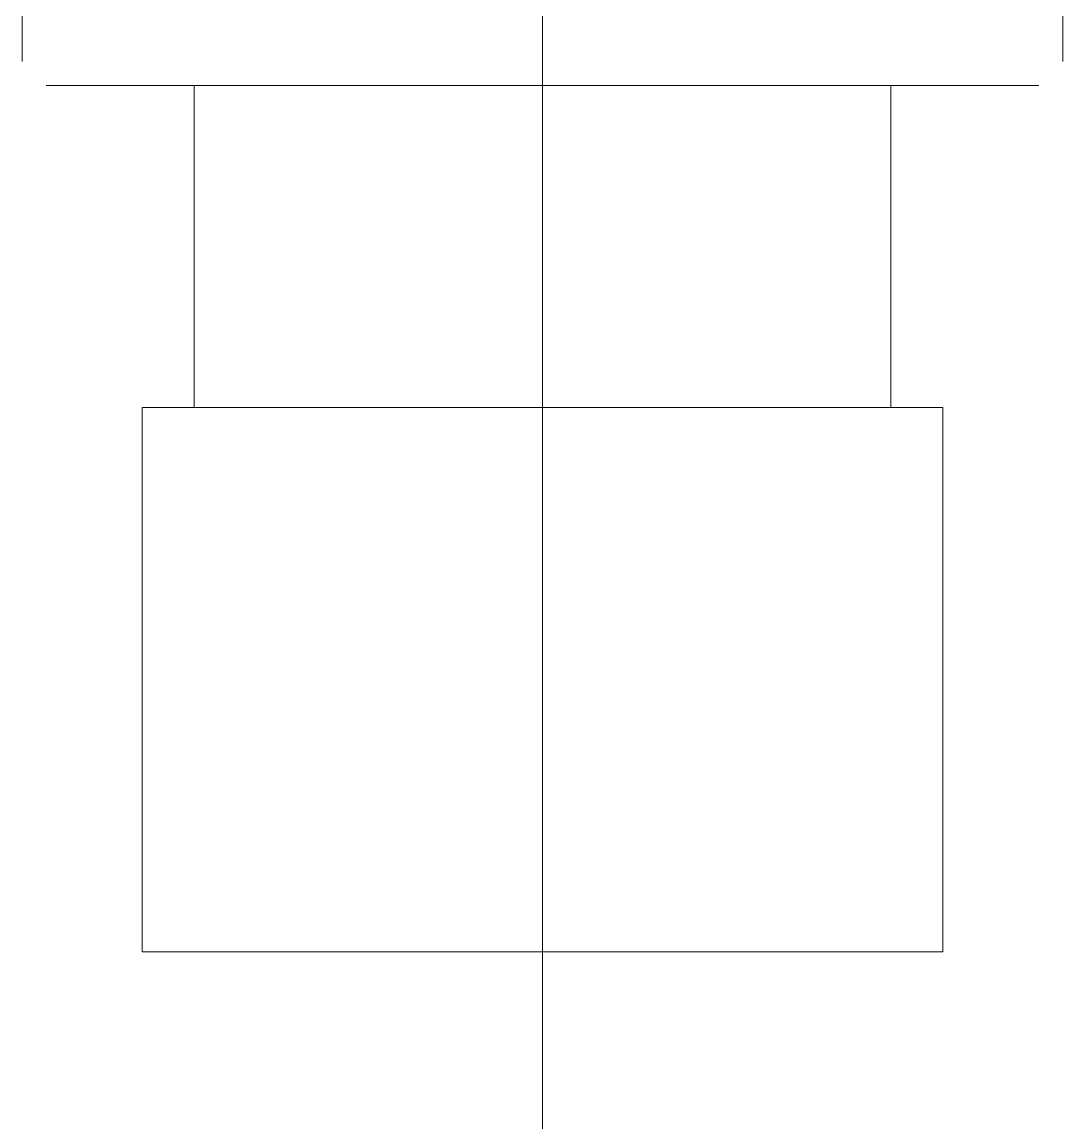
# Model space of a CAD drawing. Header units: millimetres. Extents: x 863 to 22635, y -482 to 12118.
# Drawn here: x 15918.06 to 15924.56, y 4033.14 to 4040 of the extents above; entities that cross this region are included whole.
import ezdxf

# ---------------------------------------------------------------- set-up
doc = ezdxf.new("R2010")
doc.units = ezdxf.units.MM
doc.layers.add('SANITARY', color=144, linetype='Continuous', lineweight=20)

# ---------------------------------------------------------------- blocks, each defined once
blk = doc.blocks.new('210811_aramusluk')
at = {"layer": 'SANITARY', "color": 0}
blk.add_line((5116.4994, -679.8242, 0), (5116.4994, -690.641, 0), dxfattribs=at)
at = {"layer": 'SANITARY', "color": 0, "lineweight": 5}
for points in [[(5113.2492, -682.8494, 0), (5113.2492, -682.8494, 0), (5113.2492, -682.0193, 0), (5113.2492, -682.0193, 0)], [(5119.7492, -682.8494, 0), (5119.7492, -682.8494, 0), (5119.7492, -682.0193, 0), (5119.7492, -682.0193, 0)], [(5119.5993, -682.9993, 0), (5119.5993, -682.9993, 0), (5113.3992, -682.9993, 0), (5113.3992, -682.9993, 0)], [(5114.3243, -682.9993, 0), (5114.3243, -682.9993, 0), (5114.3243, -685.0094, 0), (5114.3243, -685.0094, 0)], [(5118.6743, -682.9993, 0), (5118.6743, -682.9993, 0), (5118.6743, -685.0094, 0), (5118.6743, -685.0094, 0)], [(5118.9992, -685.0094, 0), (5118.9992, -685.0094, 0), (5113.9992, -685.0094, 0), (5113.9992, -685.0094, 0)], [(5113.9992, -685.0094, 0), (5113.9992, -685.0094, 0), (5113.9992, -688.4093, 0), (5113.9992, -688.4093, 0)], [(5118.9992, -685.0094, 0), (5118.9992, -685.0094, 0), (5118.9992, -685.8091, 0), (5118.9992, -688.4093, 0)], [(5118.9992, -688.4093, 0), (5117.3763, -688.4093, 0), (5113.9992, -688.4093, 0), (5113.9992, -688.4093, 0)]]:
    blk.add_open_spline(points, degree=3, dxfattribs=at)

msp = doc.modelspace()

# ---------------------------------------------------------------- block references
at = {"layer": 'SANITARY', "extrusion": (0, 0, -1), "xscale": -1, "zscale": -1, "rotation": 1.464228738257134e-08}
msp.add_blockref('210811_aramusluk', (-10804.812, 4722.6066, 0), dxfattribs=at)

doc.saveas('drawing.dxf')
